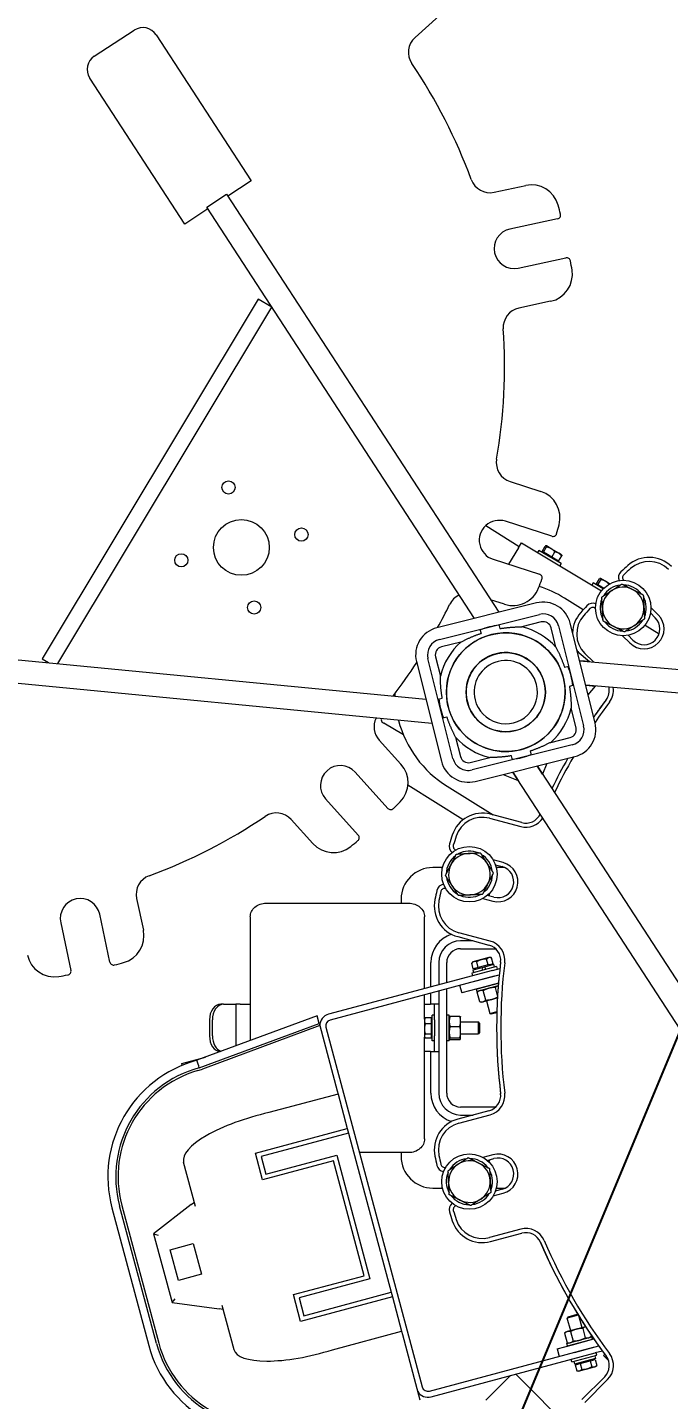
# Model space of a CAD drawing. Header units: inches. Extents: x 15 to 402, y 6 to 258.
# Drawn here: x 47.73 to 67.96, y 189.34 to 232.66 of the extents above; entities that cross this region are included whole.
import ezdxf

# ---------------------------------------------------------------- set-up
doc = ezdxf.new("R2010")
doc.units = ezdxf.units.IN
doc.header["$LTSCALE"] = 12
doc.header["$MEASUREMENT"] = 0
for name, color, linetype, lineweight in [('Dimension (ANSI)', 7, 'Continuous', 25), ('Symbol (ANSI)', 7, 'Continuous', 25), ('Visible', 7, 'Continuous', 18)]:
    doc.layers.add(name, color=color, linetype=linetype, lineweight=lineweight)
doc.styles.add('MEMCOR Medium', font='arial.ttf')
doc.dimstyles.new('Default (ANSI)', dxfattribs={"dimscale": 12, "dimtxt": 0.15, "dimasz": 0.098425, "dimexe": 0.125, "dimexo": 0.0625, "dimgap": 0.031496, "dimtad": 0, "dimtih": 1, "dimtoh": 1, "dimdec": 4, "dimrnd": 1e-08, "dimzin": 3, "dimdsep": 46, "dimlunit": 5, "dimtxsty": 'MEMCOR Medium', "dimcen": 0.09, "dimdle": 0.393701, "dimclrd": 256, "dimclre": 256, "dimclrt": 256, "dimadec": 0, "dimazin": 1, "dimtfac": 0.8, "dimtofl": 0, "dimtmove": 0, "dimatfit": 3, "dimfxl": 1, "dimfrac": 1, "dimtolj": 1, "dimtzin": 4, "dimlwd": -1, "dimlwe": -1, "dimarcsym": 0})
doc.dimstyles.new('Default (ANSI)$7', dxfattribs={"dimscale": 12, "dimtxt": 0.15, "dimasz": 0.098425, "dimexe": 0.125, "dimexo": 0.0625, "dimgap": 0.031496, "dimtad": 0, "dimtih": 1, "dimtoh": 1, "dimdec": 4, "dimrnd": 1e-08, "dimzin": 3, "dimdsep": 46, "dimlunit": 5, "dimtxsty": 'MEMCOR Medium', "dimcen": 0.09, "dimdle": 0.393701, "dimclrd": 256, "dimclre": 256, "dimclrt": 256, "dimadec": 0, "dimazin": 1, "dimtfac": 0.8, "dimtofl": 0, "dimtmove": 0, "dimatfit": 3, "dimfxl": 1, "dimfrac": 1, "dimtolj": 1, "dimtzin": 4, "dimlwd": -1, "dimlwe": -1, "dimarcsym": 0})

# ---------------------------------------------------------------- blocks, each defined once
blk = doc.blocks.new('*D25')
at = {"layer": 'Defpoints', "color": 0, "transparency": 16777216}
for p in [(86.89, 243.622), (62.827, 211.67)]:
    blk.add_point(p, dxfattribs=at)
at = {"layer": 'Dimension (ANSI)', "transparency": 16777216}
for p, q in [((91.461, 249.692), (87.601, 244.566)), ((93.048, 249.692), (91.461, 249.692))]:
    blk.add_line(p, q, dxfattribs=at)
blk.add_solid([(87.443, 244.684), (87.758, 244.447), (86.89, 243.622)], dxfattribs=at)
at = {"layer": 'Dimension (ANSI)', "transparency": 16777216, "char_height": 1.8, "attachment_point": 4, "style": 'MEMCOR Medium'}
for s, insert in [('\\A1; \\fArial|b0|i0;R40 in', (108.926, 250.989)), ('\\A1;[R1016.0 mm]{\\P\\fArial|b0|i0;RADIAL CLEARANCE REQUIRED}', (93.426, 246.824))]:
    blk.add_mtext(s, dxfattribs=dict(at, insert=insert))

msp = doc.modelspace()

# ---------------------------------------------------------------- linework, layer by layer
at = {"layer": 'Visible'}
for p, q in [((60.72007, 233.01889), (59.96304, 232.33519)), ((49.84261, 231.75031), (51.10004, 232.56815)), ((49.84261, 231.75031), (51.10004, 232.56815)), ((51.7918, 232.42162), (54.79055, 227.81103)), ((51.7918, 232.42162), (54.79055, 227.81103)), ((52.69483, 226.44796), (49.69608, 231.05855)), ((52.69483, 226.44796), (49.69608, 231.05855)), ((54.79055, 227.81103), (54.05704, 227.33396)), ((54.79055, 227.81103), (54.05704, 227.33396)), ((62.46002, 227.45273), (63.45748, 227.66631)), ((53.39016, 226.98372), (54.01888, 227.39264)), ((54.01888, 227.39264), (62.60524, 214.19106)), ((53.42833, 226.92504), (52.69483, 226.44796)), ((53.42833, 226.92504), (52.69483, 226.44796)), ((61.83572, 213.99863), (53.39016, 226.98372)), ((64.46256, 226.61341), (62.95623, 226.29087)), ((63.22005, 225.0588), (64.72638, 225.38134)), ((55.01705, 224.08055), (48.20076, 212.7183)), ((55.44561, 223.82345), (55.01705, 224.08055)), ((64.24056, 224.00921), (63.24311, 223.79563)), ((48.69641, 212.57259), (55.44575, 223.82324)), ((62.96433, 218.31879), (63.93494, 218.00503)), ((64.27892, 216.59066), (62.81313, 217.06449)), ((62.19428, 216.93003), (63.25353, 216.26814)), ((63.22641, 216.22293), (62.91677, 215.70679)), ((63.22641, 216.22293), (63.32289, 216.38375)), ((63.32289, 216.38375), (65.8452, 214.87059)), ((63.97499, 216.115), (64.07423, 216.28042)), ((64.01764, 216.08941), (64.11687, 216.25483)), ((64.10561, 216.29085), (64.10173, 216.29092)), ((64.10846, 216.28915), (64.10561, 216.29085)), ((64.25951, 216.19853), (64.10846, 216.28915)), ((64.49762, 216.05569), (64.25951, 216.19853)), ((62.42556, 215.86558), (63.89136, 215.39175)), ((63.87341, 216.14678), (63.83226, 216.07817)), ((64.56973, 215.72905), (63.87341, 216.14678)), ((63.99631, 216.10221), (63.97499, 216.115)), ((63.99347, 216.10391), (63.9806, 216.08247)), ((64.01764, 216.08941), (63.99631, 216.10221)), ((64.14736, 216.01159), (64.01764, 216.08941)), ((64.27708, 215.93377), (64.14736, 216.01159)), ((64.27708, 215.93377), (64.37632, 216.09919)), ((64.38548, 215.86874), (64.27708, 215.93377)), ((64.49387, 215.80372), (64.38548, 215.86874)), ((64.4754, 215.8148), (64.46253, 215.79336)), ((64.49387, 215.80372), (64.59311, 215.96913)), ((64.58754, 216.00174), (64.49762, 216.05569)), ((64.56973, 215.72905), (64.52857, 215.66045)), ((64.58754, 216.00174), (64.58943, 215.99835)), ((65.58847, 215.1179), (65.54731, 215.0493)), ((65.8985, 214.93191), (65.58847, 215.1179)), ((65.69005, 215.08612), (65.78928, 215.25154)), ((65.71137, 215.07333), (65.69005, 215.08612)), ((65.70852, 215.07504), (65.69566, 215.0536)), ((65.73269, 215.06054), (65.71137, 215.07333)), ((65.73269, 215.06054), (65.83193, 215.22596)), ((65.86241, 214.98272), (65.73269, 215.06054)), ((65.82067, 215.26198), (65.81679, 215.26205)), ((65.82352, 215.26027), (65.82067, 215.26198)), ((65.97456, 215.16966), (65.82352, 215.26027)), ((65.91653, 214.95025), (65.86241, 214.98272)), ((66.10464, 215.09163), (65.97456, 215.16966)), ((66.54761, 215.20267), (66.54741, 215.20287)), ((63.79219, 214.48788), (60.64898, 213.70185)), ((62.78456, 214.44635), (62.34726, 214.58771)), ((65.27122, 214.26942), (64.68181, 214.63772)), ((60.73511, 213.33684), (63.88802, 214.1253)), ((65.65646, 214.31191), (65.65666, 214.31171)), ((67.39281, 214.17362), (67.54477, 214.02166)), ((67.63669, 214.11359), (67.40636, 214.34392)), ((62.01314, 213.65645), (62.04573, 213.52614)), ((62.60999, 213.8057), (62.64257, 213.6754)), ((63.94746, 213.88762), (63.33198, 213.73371)), ((64.41062, 213.08662), (64.2567, 213.7021)), ((64.49438, 213.76154), (65.28284, 210.60863)), ((65.64542, 210.70446), (64.85939, 213.84766)), ((67.14915, 213.93962), (67.1428, 213.94285)), ((67.22095, 213.78902), (67.66589, 213.51099)), ((61.41002, 213.25308), (60.79455, 213.09916)), ((66.51541, 213.45296), (66.74574, 213.22263)), ((66.83766, 213.31456), (66.68571, 213.46651)), ((44.30158, 212.9984), (60.30556, 211.44781)), ((48.20076, 212.7183), (48.39496, 212.6018)), ((61.1598, 209.57757), (60.37135, 212.73048)), ((60.60903, 212.78992), (60.76294, 212.17444)), ((65.0804, 212.96388), (65.46755, 212.6337)), ((65.59183, 212.62291), (65.31871, 212.89604)), ((60.00876, 212.63465), (60.79479, 209.49145)), ((64.81398, 212.48351), (64.68368, 212.45092)), ((65.15622, 212.66071), (80.84549, 211.29916)), ((65.46755, 212.6337), (65.15622, 212.66071)), ((60.498, 210.67829), (44.23026, 212.2518)), ((64.96324, 211.88666), (64.83294, 211.85408)), ((80.78065, 210.55197), (65.34865, 211.8912)), ((65.34865, 211.8912), (65.65998, 211.86418)), ((65.42446, 211.58803), (65.65998, 211.86418)), ((59.32549, 211.54277), (59.32917, 211.54891)), ((60.69095, 211.45245), (60.82125, 211.48503)), ((65.04516, 210.54919), (64.89124, 211.16467)), ((58.94379, 210.71211), (58.9742, 210.69387)), ((59.59785, 210.31973), (58.9742, 210.69387)), ((60.8402, 210.8556), (60.9705, 210.88819)), ((58.8341, 210.15642), (59.51779, 209.39939)), ((61.24357, 210.25249), (61.39748, 209.63701)), ((64.24416, 210.08603), (64.85964, 210.23995)), ((64.91908, 210.00227), (61.76617, 209.21381)), ((63.0442, 209.53341), (63.01161, 209.66371)), ((63.64104, 209.68266), (63.60846, 209.81297)), ((61.70673, 209.45149), (62.32221, 209.6054)), ((61.86199, 208.85123), (65.0052, 209.63726)), ((63.81836, 209.34046), (72.26392, 196.35537)), ((63.98874, 209.07849), (63.81836, 209.34046)), ((64.12152, 209.41627), (63.98874, 209.07849)), ((59.1085, 208.00252), (58.076, 209.14577)), ((62.74567, 209.07221), (63.21922, 208.88606)), ((71.6352, 195.94645), (63.04884, 209.14802)), ((63.04884, 209.14802), (63.21922, 208.88606)), ((61.48202, 207.645), (59.73829, 208.7346)), ((60.97237, 208.70139), (62.424, 207.79431)), ((57.14091, 208.30126), (58.17341, 207.15801)), ((56.74219, 206.89267), (56.0585, 207.6497)), ((62.31273, 207.68954), (63.29804, 207.42553)), ((63.33169, 207.5511), (62.34638, 207.81511)), ((61.2557, 206.68903), (61.25542, 206.6891)), ((62.74341, 206.2904), (62.42877, 206.3747)), ((62.50219, 206.22045), (62.70976, 206.16483)), ((60.82979, 206.1335), (60.52493, 206.1335)), ((62.40817, 205.89597), (62.40105, 205.89559)), ((62.79488, 206.1335), (62.52856, 206.1335)), ((60.92931, 205.47203), (60.92959, 205.47196)), ((51.17603, 205.15272), (51.38961, 204.15526)), ((55.26443, 205.0079), (59.76443, 205.0079)), ((59.52493, 205.1335), (59.52493, 205.0079)), ((62.10266, 205.15764), (62.4173, 205.07333)), ((62.45094, 205.1989), (62.24337, 205.25452)), ((50.33672, 203.15018), (50.01417, 204.65651)), ((54.76443, 204.57614), (54.76443, 200.67294)), ((60.26443, 202.31266), (60.26443, 204.57614)), ((48.7821, 204.39269), (49.10465, 202.88636)), ((62.33006, 203.81296), (61.34475, 204.07698)), ((61.3111, 203.95141), (62.29641, 203.68739)), ((61.79778, 203.821), (61.40243, 203.821)), ((61.40243, 203.571), (62.50704, 203.571)), ((61.82486, 203.16249), (61.7885, 203.15274)), ((62.05992, 203.22547), (61.82486, 203.16249)), ((62.29498, 203.28845), (62.05992, 203.22547)), ((62.27305, 203.05689), (62.22312, 203.24322)), ((62.33135, 203.2982), (62.29498, 203.28845)), ((62.33135, 203.2982), (62.37983, 203.28521)), ((62.42976, 203.09888), (62.37983, 203.28521)), ((62.40933, 202.88738), (57.23347, 201.50051)), ((60.46243, 202.36571), (60.46243, 203.131)), ((60.71243, 203.131), (60.71243, 202.4327)), ((60.96243, 202.49969), (60.96243, 203.131)), ((61.7885, 203.15274), (61.753, 203.11725)), ((61.80293, 202.93092), (61.753, 203.11725)), ((62.53931, 203.00503), (61.75498, 202.79487)), ((61.75498, 202.79487), (61.77568, 202.7176)), ((61.7944, 202.90275), (62.07742, 202.97858)), ((61.81873, 202.81195), (61.7944, 202.90275)), ((61.88128, 202.95191), (61.80293, 202.93092)), ((61.84492, 202.94217), (61.85139, 202.91802)), ((61.85416, 202.54451), (62.61999, 202.74971)), ((61.95964, 202.97291), (61.88128, 202.95191)), ((61.95964, 202.97291), (61.90971, 203.15924)), ((62.11634, 203.0149), (61.95964, 202.97291)), ((62.07742, 202.97858), (62.16821, 203.00291)), ((62.10175, 202.88779), (62.07742, 202.97858)), ((62.27305, 203.05689), (62.11634, 203.0149)), ((62.16821, 203.00291), (62.45123, 203.07875)), ((62.19254, 202.91211), (62.16821, 203.00291)), ((62.3514, 203.07788), (62.27305, 203.05689)), ((62.42976, 203.09888), (62.3514, 203.07788)), ((62.38777, 203.08763), (62.39424, 203.06347)), ((62.40933, 202.88738), (62.64068, 202.94937)), ((62.47556, 202.98795), (62.45123, 203.07875)), ((62.53931, 203.00503), (62.56002, 202.92776)), ((62.45786, 202.70627), (57.282, 201.3194)), ((60.96243, 199.011), (60.96243, 202.30557)), ((61.37119, 202.4151), (61.4359, 202.17362)), ((61.91886, 202.30303), (61.4359, 202.17362)), ((62.59607, 202.48397), (61.88905, 202.29452)), ((61.88905, 202.29452), (61.90975, 202.21725)), ((62.58933, 202.39934), (61.90975, 202.21725)), ((61.91886, 202.30303), (62.59612, 202.4845)), ((62.09997, 202.35155), (62.1001, 202.35107)), ((62.46219, 202.44861), (62.46232, 202.44813)), ((62.56851, 202.09474), (62.50018, 202.34976)), ((60.26443, 201.36067), (60.26443, 202.11854)), ((60.46243, 201.821), (60.46243, 202.1716)), ((60.71243, 202.23858), (60.71243, 199.011)), ((61.96964, 202.23329), (61.92466, 202.19555)), ((62.00473, 201.89672), (61.92466, 202.19555)), ((62.06256, 201.88652), (62.00473, 201.89672)), ((62.06256, 201.88652), (62.10707, 201.89845)), ((62.10707, 201.89845), (62.39483, 201.97556)), ((62.19657, 201.94813), (62.1165, 202.24695)), ((62.21372, 201.92703), (62.32001, 201.53037)), ((62.39483, 201.97556), (62.56429, 202.02096)), ((56.87162, 201.45474), (53.07824, 200.04733)), ((53.92165, 201.821), (53.82972, 201.821)), ((53.92165, 201.821), (54.23736, 201.821)), ((54.23736, 201.821), (54.31351, 201.821)), ((54.31351, 201.821), (54.31351, 200.50564)), ((54.44351, 201.821), (54.31351, 201.821)), ((54.44351, 201.821), (54.76443, 201.821)), ((56.93661, 201.2122), (56.87162, 201.45474)), ((60.26443, 201.821), (60.45243, 201.821)), ((60.58243, 201.821), (60.45243, 201.821)), ((60.50243, 200.665), (60.50243, 201.477)), ((60.58243, 201.477), (60.50243, 201.477)), ((60.71243, 201.821), (60.58243, 201.821)), ((60.58243, 201.321), (60.58243, 201.821)), ((61.04243, 201.477), (60.96243, 201.477)), ((61.04243, 200.665), (61.04243, 201.477)), ((61.06725, 201.43643), (61.37662, 201.43643)), ((62.32001, 201.53037), (62.54595, 201.59091)), ((62.36697, 201.50325), (62.32001, 201.53037)), ((62.54479, 201.5509), (62.36697, 201.50325)), ((53.15452, 199.80897), (56.93661, 201.2122)), ((56.95517, 201.14293), (53.25851, 199.7714)), ((53.47617, 201.321), (53.47617, 200.821)), ((53.56809, 200.821), (53.56809, 201.321)), ((56.93661, 201.2122), (56.95517, 201.14293)), ((56.95517, 201.14293), (57.50758, 199.08134)), ((57.14942, 201.08976), (60.19181, 189.73542)), ((60.25943, 201.352), (60.27353, 201.37643)), ((60.25943, 201.352), (60.25943, 201.29562)), ((60.25943, 201.29562), (60.25943, 201.0371)), ((60.25943, 201.0371), (60.25943, 200.81247)), ((60.47743, 201.3931), (60.28453, 201.3931)), ((60.47743, 201.19815), (60.28453, 201.19815)), ((60.47743, 201.3931), (60.47743, 201.29562)), ((60.47743, 201.352), (60.50243, 201.352)), ((60.47743, 201.29562), (60.47743, 201.19815)), ((60.47743, 201.19815), (60.47743, 201.0371)), ((60.47743, 201.0371), (60.47743, 200.87605)), ((60.58243, 201.321), (60.58243, 200.821)), ((61.04243, 201.415), (61.04361, 201.41753)), ((61.06725, 201.11888), (61.37662, 201.11888)), ((61.40143, 201.415), (61.40026, 201.41753)), ((61.40143, 201.27766), (61.40143, 201.415)), ((61.40143, 200.93616), (61.40143, 201.27766)), ((61.40143, 201.2585), (61.96409, 201.2585)), ((61.96409, 200.8835), (61.96409, 201.2585)), ((62.00243, 201.22016), (61.96409, 201.2585)), ((62.00243, 201.22016), (62.00243, 200.92184)), ((60.25943, 200.81247), (60.25943, 200.79)), ((60.25943, 200.79), (60.27353, 200.76558)), ((60.26443, 197.56586), (60.26443, 200.78134)), ((60.47743, 200.87605), (60.28453, 200.87605)), ((60.47743, 200.7489), (60.28453, 200.7489)), ((60.47743, 200.87605), (60.47743, 200.81247)), ((60.47743, 200.81247), (60.47743, 200.7489)), ((60.47743, 200.79), (60.50243, 200.79)), ((60.58243, 200.665), (60.50243, 200.665)), ((60.58243, 200.321), (60.58243, 200.821)), ((61.04243, 200.665), (60.96243, 200.665)), ((61.04243, 200.727), (61.04361, 200.72448)), ((61.06725, 200.75345), (61.37662, 200.75345)), ((61.06725, 200.70557), (61.37662, 200.70557)), ((61.40143, 200.727), (61.40026, 200.72448)), ((61.40143, 200.72951), (61.40143, 200.93616)), ((61.40143, 200.8835), (61.96409, 200.8835)), ((61.40143, 200.727), (61.40143, 200.72951)), ((62.00243, 200.92184), (61.96409, 200.8835)), ((52.60243, 199.94825), (53.35398, 200.14963)), ((60.45243, 200.321), (60.26443, 200.321)), ((60.45243, 200.321), (60.58243, 200.321)), ((60.46243, 199.011), (60.46243, 200.321)), ((60.58243, 200.321), (60.71243, 200.321)), ((52.61806, 199.88993), (52.60243, 199.94825)), ((57.53463, 198.98039), (55.35314, 198.39586)), ((57.50758, 199.08134), (57.53463, 198.98039)), ((57.53463, 198.98039), (57.82579, 197.89373)), ((62.29641, 198.45461), (61.3111, 198.1906)), ((62.50704, 198.571), (61.40243, 198.571)), ((61.34475, 198.06503), (62.33006, 198.32904)), ((61.40243, 198.321), (61.79778, 198.321)), ((54.92802, 197.11728), (57.82579, 197.89373)), ((57.86386, 197.75166), (55.10815, 197.01327)), ((57.82579, 197.89373), (57.86386, 197.75166)), ((57.86386, 197.75166), (59.21125, 192.72314)), ((55.15448, 196.27209), (54.92802, 197.11728)), ((59.76443, 197.13411), (58.20933, 197.13411)), ((59.52493, 197.13411), (59.52493, 197.0135)), ((53.03538, 195.43467), (52.66063, 196.83327)), ((55.10815, 197.01327), (55.25848, 196.45222)), ((57.38819, 196.87061), (55.15448, 196.27209)), ((55.25848, 196.45222), (57.49219, 197.05074)), ((58.35878, 193.24832), (57.38819, 196.87061)), ((57.49219, 197.05074), (58.53891, 193.14432)), ((60.92959, 196.67004), (60.92931, 196.66997)), ((62.4173, 197.06867), (62.10266, 196.98437)), ((62.24337, 196.88749), (62.45094, 196.9431)), ((62.32418, 196.55947), (62.31821, 196.55558)), ((60.52493, 196.0135), (60.82857, 196.0135)), ((62.42877, 195.7673), (62.74341, 195.85161)), ((62.70976, 195.97718), (62.50219, 195.92156)), ((62.52978, 196.0135), (62.80511, 196.0135)), ((50.3991, 195.38608), (51.56378, 191.03942)), ((51.80527, 191.10412), (50.64058, 195.45079)), ((50.70955, 195.46927), (51.87423, 191.1226)), ((52.90369, 195.49099), (51.71321, 194.57354)), ((52.90369, 195.49099), (53.00034, 195.56547)), ((61.25542, 195.4529), (61.2557, 195.45298)), ((51.71321, 194.57354), (52.29555, 192.4002)), ((51.71321, 194.57354), (51.85552, 194.52539)), ((63.29804, 194.71648), (62.31273, 194.45247)), ((62.34638, 194.3269), (63.33169, 194.59091)), ((52.23719, 194.06689), (52.96164, 194.261)), ((52.49601, 193.10096), (52.23719, 194.06689)), ((52.96164, 194.261), (53.22046, 193.29508)), ((53.22046, 193.29508), (52.49601, 193.10096)), ((56.12507, 192.6498), (58.35878, 193.24832)), ((58.53891, 193.14432), (56.30521, 192.5458)), ((52.29555, 192.4002), (52.39472, 192.51305)), ((52.29555, 192.4002), (53.78526, 192.20091)), ((56.35154, 191.80462), (56.12507, 192.6498)), ((56.30521, 192.5458), (56.45554, 191.98475)), ((59.24932, 192.58107), (56.35154, 191.80462)), ((56.45554, 191.98475), (59.21125, 192.72314)), ((59.21125, 192.72314), (59.24932, 192.58107)), ((59.24932, 192.58107), (59.54047, 191.49446)), ((53.9062, 192.18473), (53.78526, 192.20091)), ((53.87115, 192.31553), (54.24591, 190.91693)), ((65.11588, 191.99967), (64.76923, 191.90678)), ((64.79634, 191.95374), (64.76923, 191.90678)), ((64.87552, 191.51012), (64.76923, 191.90678)), ((64.79634, 191.95374), (65.08449, 192.03096)), ((65.08449, 192.03096), (65.10324, 192.02013)), ((65.23774, 191.60718), (65.14526, 191.95231)), ((57.35899, 190.90994), (59.54047, 191.49446)), ((59.54047, 191.49446), (59.56753, 191.39347)), ((64.72435, 191.46962), (64.67937, 191.43187)), ((64.76887, 191.48154), (64.72435, 191.46962)), ((65.05663, 191.55865), (64.76887, 191.48154)), ((64.87121, 191.48328), (64.95128, 191.18445)), ((65.34439, 191.63575), (65.05663, 191.55865)), ((65.25489, 191.58608), (65.33496, 191.28726)), ((65.34678, 191.6364), (65.34439, 191.63575)), ((59.56753, 191.39347), (60.11994, 189.33187)), ((64.44596, 190.9399), (64.92893, 191.06931)), ((64.67937, 191.43187), (64.75944, 191.13304)), ((64.75738, 191.1068), (65.54171, 191.31696)), ((64.77808, 191.02953), (64.75738, 191.1068)), ((64.81726, 191.12285), (64.75944, 191.13304)), ((64.77808, 191.02953), (65.56241, 191.23969)), ((64.92893, 191.06931), (65.60618, 191.25078)), ((64.9893, 191.08548), (64.98914, 191.08608)), ((64.99363, 190.82783), (65.75946, 191.03303)), ((65.35152, 191.18254), (65.35136, 191.18314)), ((65.48182, 191.30092), (65.5268, 191.33866)), ((65.51452, 191.3845), (65.5268, 191.33866)), ((65.56241, 191.23969), (65.54171, 191.31696)), ((60.42145, 189.60283), (65.5973, 190.9897)), ((60.46998, 189.42172), (65.64583, 190.80859)), ((64.44596, 190.9399), (64.51064, 190.69853)), ((64.91215, 190.52918), (64.89145, 190.60645)), ((64.91215, 190.52918), (65.69648, 190.73934)), ((65.65706, 190.63146), (65.00023, 190.45546)), ((65.57018, 190.58229), (65.64853, 190.60329)), ((65.60654, 190.59204), (65.60007, 190.61619)), ((65.63273, 190.72226), (65.65706, 190.63146)), ((65.87714, 190.87057), (65.64583, 190.80859)), ((65.64853, 190.60329), (65.69846, 190.41696)), ((65.69648, 190.73934), (65.67578, 190.81661)), ((65.91113, 190.72934), (65.95159, 190.7698)), ((66.06849, 190.57198), (65.91113, 190.72934)), ((64.9759, 190.54626), (65.00023, 190.45546)), ((65.0217, 190.43533), (65.10006, 190.45632)), ((65.0217, 190.43533), (65.07163, 190.249)), ((65.06369, 190.44658), (65.05722, 190.47073)), ((65.12011, 190.23601), (65.07163, 190.249)), ((65.10006, 190.45632), (65.17841, 190.47732)), ((65.12011, 190.23601), (65.15648, 190.24575)), ((65.15648, 190.24575), (65.39154, 190.30874)), ((65.17841, 190.47732), (65.33512, 190.51931)), ((65.17841, 190.47732), (65.22834, 190.29099)), ((65.33512, 190.51931), (65.49182, 190.5613)), ((65.39154, 190.30874), (65.6266, 190.37172)), ((65.49182, 190.5613), (65.57018, 190.58229)), ((65.49182, 190.5613), (65.54175, 190.37497)), ((65.6266, 190.37172), (65.66296, 190.38147)), ((65.66296, 190.38147), (65.69846, 190.41696)), ((62.19904, 189.31535), (62.97723, 190.09354)), ((64.99465, 188.28751), (63.14395, 190.13821)), ((65.94808, 190.05919), (65.22678, 189.33789)), ((65.31871, 189.24597), (66.04, 189.96726))]:
    msp.add_line(p, q, dxfattribs=at)
for centre, radius in [((62.82709, 211.66956), 40), ((54.07701, 218.1338), 0.2085), ((54.48266, 216.23921), 0.88), ((56.3772, 216.64495), 0.2085), ((52.58807, 215.83356), 0.2085), ((66.53151, 214.32782), 0.875), ((54.88826, 214.34471), 0.2085), ((62.82709, 211.66956), 1.875), ((62.82709, 211.66956), 1.25), ((61.67918, 205.92333), 0.875), ((61.67918, 196.21867), 0.875)]:
    msp.add_circle(centre, radius, dxfattribs=at)
for centre, radius, start, end in [((51.37266, 232.149), 0.5, 33.040155, 123.040155), ((51.37266, 232.149), 0.5, 33.040155, 123.040155), ((60.38529, 231.86765), 0.63, 132.086051, 213.989301), ((50.11522, 231.33116), 0.5, 123.040155, 213.040155), ((50.11522, 231.33116), 0.5, 123.040155, 213.040155), ((45.66802, 221.94472), 17.12, 20.182801, 33.989301), ((62.32811, 228.06876), 0.63, 200.182801, 282.086051), ((63.63964, 226.81559), 0.87, 15.164642, 102.086051), ((45.66802, 221.94472), 19.49, 14.305079, 15.164642), ((64.43743, 226.73075), 0.12, 282.086051, 14.305079), ((63.08814, 225.67483), 0.63, 102.086051, 282.086051), ((64.75151, 225.264), 0.12, 9.867023, 102.086051), ((45.66802, 221.94472), 19.49, 9.00746, 9.867023), ((64.0584, 224.85992), 0.87, 282.086051, 9.00746), ((63.37502, 223.17959), 0.63, 102.086051, 183.989301), ((45.66802, 221.94472), 17.12, 350.182801, 3.989301), ((63.15811, 218.91825), 0.63, 170.182801, 252.086051), ((63.66734, 217.17721), 0.87, 345.164642, 72.086051), ((62.61935, 216.46503), 0.63, 72.086051, 252.086051), ((64.31583, 216.70484), 0.12, 252.086051, 344.305079), ((45.66802, 221.94472), 19.49, 344.305079, 345.164642), ((67.3481, 214.92544), 1, 45, 131.921409), ((67.3481, 214.92544), 0.87, 45, 131.921409), ((63.85445, 215.27756), 0.12, 339.867023, 72.086051), ((66.63226, 215.28772), 0.25, 132.780972, 202.261312), ((79.78832, 201.071), 19.62, 131.921409, 132.780972), ((66.63226, 215.28772), 0.12, 132.780972, 225), ((79.78832, 201.071), 19.49, 131.921409, 132.780972), ((63.05216, 215.27417), 0.87, 252.086051, 339.00746), ((45.66802, 221.94472), 19.49, 339.00746, 339.867023), ((62.82709, 211.66956), 3.5, 58, 72.468087), ((66.53151, 214.32782), 0.656, 123.040155, 183.040155), ((66.53151, 214.32782), 0.7295, 97.099296, 148.981014), ((66.53151, 214.32782), 0.656, 63.040155, 123.040155), ((66.53151, 214.32782), 0.7295, 37.099296, 88.981014), ((66.53151, 214.32782), 0.656, 3.040155, 63.040155), ((45.66802, 221.94472), 17.12, 331.24476, 333.989301), ((61.62017, 214.16065), 0.63, 114.610187, 153.989301), ((64.00568, 213.63417), 0.88, 14.040155, 104.040155), ((65.5716, 214.22706), 0.25, 67.738688, 137.219028), ((66.53151, 214.32782), 0.7295, 157.099296, 208.981014), ((66.53151, 214.32782), 0.7295, 337.099296, 28.981014), ((64.00932, 213.64024), 0.5, 14.040155, 104.040155), ((65.93389, 213.51122), 1, 138.078591, 177.939345), ((65.93389, 213.51122), 0.87, 138.078591, 225), ((79.78832, 201.071), 19.62, 137.219028, 138.078591), ((79.78832, 201.071), 19.49, 137.219028, 138.078591), ((65.5716, 214.22706), 0.12, 45, 137.219028), ((66.53151, 214.32782), 0.656, 183.040155, 243.040155), ((67.19121, 213.66811), 0.63, 225, 45), ((67.19121, 213.66811), 0.5, 225, 45), ((66.53151, 214.32782), 0.656, 303.040155, 3.040155), ((60.86247, 212.84814), 0.88, 104.040155, 194.040155), ((62.82709, 211.66956), 2.125, 95.716861, 112.363448), ((62.82709, 211.66956), 2.125, 41.824806, 76.255504), ((64.00932, 213.64024), 0.255, 14.040155, 104.040155), ((66.53151, 214.32782), 0.7295, 217.099296, 268.981014), ((66.53151, 214.32782), 0.656, 243.040155, 303.040155), ((66.53151, 214.32782), 0.7295, 277.099296, 327.850081), ((66.53151, 214.32782), 0.7295, 327.850081, 328.981014), ((60.85641, 212.85178), 0.5, 104.040155, 194.040155), ((62.82709, 211.66956), 2.125, 131.824806, 166.255504), ((62.82709, 211.66956), 1.875, 14.040155, 194.040155), ((60.85641, 212.85178), 0.255, 104.040155, 194.040155), ((62.82709, 211.66956), 1.25, 14.040155, 194.040155), ((65.93389, 213.51122), 1, 210.140965, 215.539282), ((45.66802, 221.94472), 17.12, 322.607265, 326.938973), ((62.82709, 211.66956), 1, 14.040155, 194.040155), ((62.82709, 211.66956), 2.125, 5.716861, 22.363448), ((62.82709, 211.66956), 1.875, 194.040155, 14.040155), ((62.82709, 211.66956), 1.25, 194.040155, 14.040155), ((62.82709, 211.66956), 1, 194.040155, 14.040155), ((65.59452, 211.72927), 0.5, 323.09675, 11.308116), ((62.82709, 211.66956), 3.5, 180.744919, 182.082218), ((62.82709, 211.66956), 2.125, 185.716861, 202.363448), ((79.78832, 201.071), 17.25021, 143.049065, 145.331894), ((79.78832, 201.071), 17.25, 143.09675, 145.332513), ((65.59452, 211.72927), 0.63, 323.09675, 7.885804), ((62.82709, 211.66956), 2.125, 311.824806, 346.255504), ((79.78832, 201.071), 17.12, 143.09675, 145.71576), ((59.30165, 210.57868), 0.63, 154.585874, 222.086051), ((58.99523, 210.79787), 0.1, 159.606231, 239.040155), ((62.82709, 211.66956), 3.5, 194.716255, 238), ((64.79777, 210.48733), 0.255, 284.040155, 14.040155), ((64.79777, 210.48733), 0.5, 284.040155, 14.040155), ((64.79171, 210.49097), 0.88, 284.040155, 14.040155), ((62.82709, 211.66956), 2.125, 221.824806, 256.255504), ((62.82709, 211.66956), 2.125, 275.716861, 292.363448), ((57.60846, 208.72351), 0.63, 42.086051, 222.086051), ((58.87213, 208.81628), 0.87, 315.164642, 42.086051), ((61.6485, 209.70494), 0.88, 194.040155, 284.040155), ((61.64487, 209.69887), 0.5, 194.040155, 284.040155), ((61.64487, 209.69887), 0.255, 194.040155, 284.040155), ((79.78832, 201.071), 17.25021, 150.437069, 154.017672), ((79.78832, 201.071), 17.25, 150.436397, 154.018095), ((79.78832, 201.071), 17.12, 150.020588, 154.279645), ((59.19756, 208.08295), 0.12, 222.086051, 314.305079), ((45.66802, 221.94472), 19.49, 314.305079, 315.164642), ((45.66802, 221.94472), 17.12, 290.182801, 303.989301), ((55.59095, 207.22745), 0.63, 42.086051, 123.989301), ((62.08756, 206.84918), 1, 75, 161.921409), ((62.08756, 206.84918), 0.87, 75, 161.921409), ((63.46109, 208.03406), 0.63, 255, 327.591561), ((63.46109, 208.03406), 0.5, 255, 334.610296), ((58.08435, 207.07758), 0.12, 309.867023, 42.086051), ((79.78832, 201.071), 19.62, 161.921409, 162.780972), ((79.78832, 201.071), 19.49, 161.921409, 162.780972), ((57.38785, 207.47579), 0.87, 222.086051, 309.00746), ((45.66802, 221.94472), 19.49, 309.00746, 309.867023), ((61.28648, 206.80501), 0.25, 162.780972, 232.261312), ((61.28648, 206.80501), 0.12, 162.780972, 255), ((61.67918, 205.92333), 0.7295, 67.099296, 118.981014), ((61.67918, 205.92333), 0.7295, 127.099296, 178.981014), ((61.67918, 205.92333), 0.656, 153.040155, 213.040155), ((61.67918, 205.92333), 0.656, 93.040155, 153.040155), ((61.67918, 205.92333), 0.656, 33.040155, 93.040155), ((61.67918, 205.92333), 0.7295, 7.099296, 58.981014), ((61.67918, 205.92333), 0.656, 333.040155, 33.040155), ((62.58035, 205.68186), 0.63, 255, 75), ((51.79207, 205.28463), 0.63, 110.182801, 192.086051), ((60.52493, 205.1335), 1, 90, 180), ((61.67918, 205.92333), 0.7295, 187.099296, 238.981014), ((61.67918, 205.92333), 0.7295, 307.099296, 357.850081), ((61.67918, 205.92333), 0.7295, 357.850081, 358.981014), ((62.58035, 205.68186), 0.5, 255, 75), ((79.78832, 201.071), 19.62, 167.219028, 168.078591), ((60.89825, 205.35612), 0.25, 97.738688, 167.219028), ((79.78832, 201.071), 19.49, 167.219028, 168.078591), ((60.89825, 205.35612), 0.12, 75, 167.219028), ((61.67918, 205.92333), 0.656, 213.040155, 273.040155), ((61.67918, 205.92333), 0.656, 273.040155, 333.040155), ((49.39814, 204.5246), 0.63, 12.086051, 192.086051), ((61.56992, 204.91733), 1, 168.078591, 255), ((61.56992, 204.91733), 0.87, 168.078591, 255), ((61.67918, 205.92333), 0.7295, 247.099296, 298.981014), ((62.02493, 205.1335), 0.315, 18.406078, 31.789097), ((50.5389, 203.9731), 0.87, 285.164642, 12.086051), ((61.40243, 203.131), 0.94, 107.741831, 180), ((61.40243, 203.131), 0.69, 90, 180), ((62.167, 203.20443), 0.5, 353.09675, 75), ((62.167, 203.20443), 0.63, 353.09675, 75), ((48.58323, 203.55434), 0.87, 192.086051, 279.00746), ((61.40243, 203.131), 0.44, 90, 180), ((45.66802, 221.94472), 19.49, 279.00746, 279.867023), ((48.98731, 202.86124), 0.12, 279.867023, 12.086051), ((50.45406, 203.17531), 0.12, 192.086051, 284.305079), ((45.66802, 221.94472), 19.49, 284.305079, 285.164642), ((79.78832, 201.071), 17.25021, 173.049065, 186.950935), ((79.78832, 201.071), 17.25, 173.09675, 186.90325), ((79.78832, 201.071), 17.12, 173.09675, 186.90325), ((57.33053, 201.13829), 0.375, 105, 179.502295), ((57.33053, 201.13829), 0.1875, 105, 195), ((54.07834, 196.37193), 3.80903, 105.222009, 195), ((54.07834, 196.37193), 3.55903, 105.044634, 195), ((54.07834, 196.37193), 3.48763, 106.12702, 195), ((52.51933, 201.7637), 2.125, 286.12702, 290.355825), ((61.40243, 199.011), 0.94, 180, 252.258169), ((61.40243, 199.011), 0.69, 180, 270), ((61.40243, 199.011), 0.44, 180, 270), ((62.167, 198.93757), 0.5, 285, 6.90325), ((62.167, 198.93757), 0.63, 285, 6.90325), ((61.56992, 197.22467), 1, 105, 191.921409), ((61.56992, 197.22467), 0.87, 105, 191.921409), ((60.52493, 197.0135), 1, 180, 270), ((79.78832, 201.071), 19.62, 191.921409, 192.780972), ((60.89825, 196.78588), 0.25, 192.780972, 262.261312), ((79.78832, 201.071), 19.49, 191.921409, 192.780972), ((60.89825, 196.78588), 0.12, 192.780972, 285), ((61.67918, 196.21867), 0.656, 123.040155, 183.040155), ((61.67918, 196.21867), 0.7295, 97.099296, 148.981014), ((61.67918, 196.21867), 0.656, 63.040155, 123.040155), ((61.67918, 196.21867), 0.7295, 37.099296, 88.981014), ((61.67918, 196.21867), 0.656, 3.040155, 63.040155), ((62.02493, 197.0135), 0.315, 327.54617, 340.535087), ((62.58035, 196.46014), 0.63, 285, 105), ((62.58035, 196.46014), 0.5, 285, 105), ((61.67918, 196.21867), 0.7295, 157.099296, 208.981014), ((61.67918, 196.21867), 0.656, 303.040155, 3.040155), ((61.67918, 196.21867), 0.7295, 27.850081, 28.981014), ((61.67918, 196.21867), 0.7295, 337.099296, 27.850081), ((61.67918, 196.21867), 0.656, 183.040155, 243.040155), ((61.67918, 196.21867), 0.7295, 277.099296, 328.981014), ((61.28648, 195.33699), 0.25, 127.738688, 197.219028), ((61.67918, 196.21867), 0.7295, 217.099296, 268.981014), ((61.28648, 195.33699), 0.12, 105, 197.219028), ((61.67918, 196.21867), 0.656, 243.040155, 303.040155), ((79.78832, 201.071), 19.62, 197.219028, 198.078591), ((62.08756, 195.29282), 1, 198.078591, 285), ((79.78832, 201.071), 19.49, 197.219028, 198.078591), ((62.08756, 195.29282), 0.87, 198.078591, 285), ((63.46109, 194.10795), 0.63, 23.09675, 105), ((63.46109, 194.10795), 0.5, 23.09675, 105), ((79.78832, 201.071), 17.25021, 203.049065, 216.950935), ((79.78832, 201.071), 17.25, 203.09675, 216.90325), ((79.78832, 201.071), 17.12, 203.09675, 216.90325), ((55.24302, 192.02527), 3.80903, 195, 284.777991), ((55.24302, 192.02527), 3.55903, 195, 284.955366), ((55.24302, 192.02527), 3.48763, 195, 283.87298), ((65.59452, 190.41274), 0.5, 315, 36.90325), ((65.59452, 190.41274), 0.63, 315, 36.90325), ((60.37292, 189.78394), 0.1875, 195, 285), ((60.37292, 189.78394), 0.375, 210.497705, 285)]:
    msp.add_arc(centre, radius, start, end, dxfattribs=at)
for centre, major_axis, ratio, start_param, end_param in [((53.82972, 201.321), (0, 0.5), 0.70710678, 0, 1.57079633), ((53.92165, 201.321), (0, 0.5), 0.70710678, 0, 1.57079633), ((53.82972, 200.821), (0, -0.5), 0.70710678, 4.71238898, 6.24656923), ((53.92165, 200.821), (0, -0.5), 0.70710678, 4.71238898, 6.06927217), ((55.20277, 197.51443), (2.54214, 0.68116), 0.31186736, 1.42844633, 3.14159265), ((56.78805, 191.59809), (2.54214, 0.68116), 0.31186736, 3.14159265, 4.85473898)]:
    msp.add_ellipse(centre, major_axis=major_axis, ratio=ratio, start_param=start_param, end_param=end_param, dxfattribs=at)
for points, weights in [([(64.10846, 216.28915), (64.09857, 216.29508), (64.07423, 216.28042)], [1, 1.0379548493, 1]), ([(64.11687, 216.25483), (64.11836, 216.28321), (64.10846, 216.28915)], [1, 1.0379548493, 1]), ([(64.25951, 216.19853), (64.1993, 216.23465), (64.11687, 216.25483)], [1, 1.0379548493, 1]), ([(64.37632, 216.09919), (64.31971, 216.16242), (64.25951, 216.19853)], [1, 1.0379548493, 1]), ([(64.49762, 216.05569), (64.44732, 216.08586), (64.37632, 216.09919)], [1, 1.0379548493, 1]), ([(64.59311, 215.96913), (64.54793, 216.02551), (64.49762, 216.05569)], [1, 1.0379548493, 1]), ([(64.58943, 215.99835), (64.59419, 215.98977), (64.59311, 215.96913)], [1.01530806729, 1.02732218065, 1]), ([(65.82352, 215.26027), (65.81362, 215.26621), (65.78928, 215.25154)], [1, 1.0379548493, 1]), ([(65.83193, 215.22596), (65.83341, 215.25434), (65.82352, 215.26027)], [1, 1.0379548493, 1]), ([(65.97456, 215.16966), (65.91436, 215.20578), (65.83193, 215.22596)], [1, 1.0379548493, 1]), ([(65.85635, 214.67123), (66.02649, 214.7819), (66.17384, 214.87773)], [1, 1.0379548493, 1]), ([(66.08323, 215.07926), (66.03072, 215.13597), (65.97456, 215.16966)], [1.00491960235, 1.03531086469, 1]), ([(66.17384, 214.87773), (66.32119, 214.97357), (66.49134, 215.08423)], [1, 1.0379548493, 1]), ([(66.49134, 215.08423), (66.67224, 214.99221), (66.82892, 214.91252)], [1, 1.0379548493, 1]), ([(66.82892, 214.91252), (66.98559, 214.83283), (67.1665, 214.74082)], [1, 1.0379548493, 1]), ([(65.87643, 214.29302), (65.86711, 214.46855), (65.85635, 214.67123)], [1, 1.0379548493, 1]), ([(67.1665, 214.74082), (67.17726, 214.53813), (67.18659, 214.36261)], [1, 1.0379548493, 1]), ([(65.89652, 213.91482), (65.88575, 214.1175), (65.87643, 214.29302)], [1, 1.0379548493, 1]), ([(67.18659, 214.36261), (67.19591, 214.18708), (67.20667, 213.9844)], [1, 1.0379548493, 1]), ([(66.2341, 213.74311), (66.07743, 213.8228), (65.89652, 213.91482)], [1, 1.0379548493, 1]), ([(66.57168, 213.5714), (66.39077, 213.66342), (66.2341, 213.74311)], [1, 1.0379548493, 1]), ([(66.88918, 213.7779), (66.74183, 213.68206), (66.57168, 213.5714)], [1, 1.0379548493, 1]), ([(67.20667, 213.9844), (67.03653, 213.87374), (66.88918, 213.7779)], [1, 1.0379548493, 1]), ([(60.92276, 205.88316), (61.01478, 206.06407), (61.09447, 206.22074)], [1, 1.0379548493, 1]), ([(61.09447, 206.22074), (61.17416, 206.37741), (61.26618, 206.55832)], [1, 1.0379548493, 1]), ([(61.26618, 206.55832), (61.46886, 206.56909), (61.64439, 206.57841)], [1, 1.0379548493, 1]), ([(61.64439, 206.57841), (61.81991, 206.58773), (62.0226, 206.5985)], [1, 1.0379548493, 1]), ([(62.0226, 206.5985), (62.13326, 206.42835), (62.2291, 206.281)], [1, 1.0379548493, 1]), ([(62.2291, 206.281), (62.32493, 206.13365), (62.4356, 205.96351)], [1, 1.0379548493, 1]), ([(61.12926, 205.56566), (61.03342, 205.71301), (60.92276, 205.88316)], [1, 1.0379548493, 1]), ([(62.4356, 205.96351), (62.34358, 205.7826), (62.26389, 205.62592)], [1, 1.0379548493, 1]), ([(61.33576, 205.24817), (61.2251, 205.41831), (61.12926, 205.56566)], [1, 1.0379548493, 1]), ([(62.26389, 205.62592), (62.1842, 205.46925), (62.09218, 205.28834)], [1, 1.0379548493, 1]), ([(61.71397, 205.26826), (61.53844, 205.25893), (61.33576, 205.24817)], [1, 1.0379548493, 1]), ([(62.09218, 205.28834), (61.8895, 205.27758), (61.71397, 205.26826)], [1, 1.0379548493, 1]), ([(61.82486, 203.16249), (61.7885, 203.15274), (61.753, 203.11725)], [1, 1.0379548493, 1]), ([(61.90971, 203.15924), (61.86122, 203.17223), (61.82486, 203.16249)], [1, 1.0379548493, 1]), ([(62.05992, 203.22547), (61.98719, 203.20598), (61.90971, 203.15924)], [1, 1.0379548493, 1]), ([(62.22312, 203.24322), (62.13265, 203.24496), (62.05992, 203.22547)], [1, 1.0379548493, 1]), ([(62.29498, 203.28845), (62.25862, 203.27871), (62.22312, 203.24322)], [1, 1.0379548493, 1]), ([(62.37983, 203.28521), (62.33135, 203.2982), (62.29498, 203.28845)], [1, 1.0379548493, 1]), ([(62.30192, 202.32233), (62.21288, 202.29847), (62.1165, 202.24695)], [1, 1.0379548493, 1]), ([(62.50018, 202.34976), (62.39095, 202.34618), (62.30192, 202.32233)], [1, 1.0379548493, 1]), ([(62.58933, 202.39934), (62.545, 202.38737), (62.50018, 202.34976)], [1.00028680497, 1.03781090087, 1]), ([(62.01416, 202.24522), (61.96964, 202.23329), (61.92466, 202.19555)], [1, 1.0379548493, 1]), ([(62.00473, 201.89672), (62.06256, 201.88652), (62.10707, 201.89845)], [1, 1.0379548493, 1]), ([(62.1165, 202.24695), (62.05867, 202.25715), (62.01416, 202.24522)], [1, 1.0379548493, 1]), ([(62.10707, 201.89845), (62.15159, 201.91038), (62.19657, 201.94813)], [1, 1.0379548493, 1]), ([(62.19657, 201.94813), (62.3058, 201.9517), (62.39483, 201.97556)], [1, 1.0379548493, 1]), ([(62.39483, 201.97556), (62.47747, 201.9977), (62.56553, 202.04319)], [1, 1.03513152982, 1.00522660659]), ([(61.06725, 201.43643), (61.04243, 201.35134), (61.04243, 201.27766)], [1, 1.0379548493, 1]), ([(61.04361, 201.41753), (61.04772, 201.42634), (61.06725, 201.43643)], [1.01299575644, 1.02963184429, 1]), ([(61.40143, 201.27766), (61.40143, 201.35134), (61.37662, 201.43643)], [1, 1.0379548493, 1]), ([(61.37662, 201.43643), (61.39615, 201.42634), (61.40026, 201.41753)], [1, 1.02963184429, 1.01299575644]), ([(60.28453, 201.3931), (60.25943, 201.34086), (60.25943, 201.29562)], [1, 1.0379548493, 1]), ([(60.25943, 201.29562), (60.25943, 201.25038), (60.28453, 201.19815)], [1, 1.0379548493, 1]), ([(60.28453, 201.19815), (60.25943, 201.11184), (60.25943, 201.0371)], [1, 1.0379548493, 1]), ([(60.25943, 201.0371), (60.25943, 200.96235), (60.28453, 200.87605)], [1, 1.0379548493, 1]), ([(60.27353, 201.37643), (60.2782, 201.38451), (60.28453, 201.3931)], [1.01404827066, 1.0093056798, 1]), ([(61.04243, 201.27766), (61.04243, 201.20397), (61.06725, 201.11888)], [1, 1.0379548493, 1]), ([(61.06725, 201.11888), (61.04243, 201.02096), (61.04243, 200.93616)], [1, 1.0379548493, 1]), ([(61.37662, 201.11888), (61.40143, 201.20397), (61.40143, 201.27766)], [1, 1.0379548493, 1]), ([(61.40143, 200.93616), (61.40143, 201.02096), (61.37662, 201.11888)], [1, 1.0379548493, 1]), ([(60.28453, 200.87605), (60.25943, 200.84198), (60.25943, 200.81247)], [1, 1.0379548493, 1]), ([(60.25943, 200.81247), (60.25943, 200.78297), (60.28453, 200.7489)], [1, 1.0379548493, 1]), ([(61.04243, 200.93616), (61.04243, 200.85137), (61.06725, 200.75345)], [1, 1.0379548493, 1]), ([(61.06725, 200.75345), (61.04243, 200.74062), (61.04243, 200.72951)], [1, 1.0379548493, 1]), ([(61.04243, 200.72951), (61.04243, 200.7184), (61.06725, 200.70557)], [1, 1.0379548493, 1]), ([(61.37662, 200.75345), (61.40143, 200.85137), (61.40143, 200.93616)], [1, 1.0379548493, 1]), ([(61.40143, 200.72951), (61.40143, 200.74062), (61.37662, 200.75345)], [1, 1.0379548493, 1]), ([(61.37662, 200.70557), (61.40143, 200.7184), (61.40143, 200.72951)], [1, 1.0379548493, 1]), ([(61.00401, 196.56209), (61.17416, 196.67275), (61.32151, 196.76859)], [1, 1.0379548493, 1]), ([(61.32151, 196.76859), (61.46886, 196.86443), (61.639, 196.97509)], [1, 1.0379548493, 1]), ([(61.639, 196.97509), (61.81991, 196.88307), (61.97659, 196.80338)], [1, 1.0379548493, 1]), ([(61.97659, 196.80338), (62.13326, 196.72369), (62.31417, 196.63167)], [1, 1.0379548493, 1]), ([(61.0241, 196.18388), (61.01478, 196.35941), (61.00401, 196.56209)], [1, 1.0379548493, 1]), ([(62.31417, 196.63167), (62.32493, 196.42899), (62.33426, 196.25346)], [1, 1.0379548493, 1]), ([(62.33426, 196.25346), (62.34358, 196.07794), (62.35434, 195.87526)], [1, 1.0379548493, 1]), ([(61.04419, 195.80567), (61.03342, 196.00835), (61.0241, 196.18388)], [1, 1.0379548493, 1]), ([(61.38177, 195.63396), (61.2251, 195.71365), (61.04419, 195.80567)], [1, 1.0379548493, 1]), ([(62.35434, 195.87526), (62.1842, 195.76459), (62.03685, 195.66876)], [1, 1.0379548493, 1]), ([(61.71935, 195.46225), (61.53844, 195.55427), (61.38177, 195.63396)], [1, 1.0379548493, 1]), ([(62.03685, 195.66876), (61.8895, 195.57292), (61.71935, 195.46225)], [1, 1.0379548493, 1]), ([(64.76887, 191.48154), (64.72435, 191.46962), (64.67937, 191.43187)], [1, 1.0379548493, 1]), ([(64.87121, 191.48328), (64.81338, 191.49347), (64.76887, 191.48154)], [1, 1.0379548493, 1]), ([(65.05663, 191.55865), (64.96759, 191.53479), (64.87121, 191.48328)], [1, 1.0379548493, 1]), ([(65.25489, 191.58608), (65.14566, 191.58251), (65.05663, 191.55865)], [1, 1.0379548493, 1]), ([(65.34439, 191.63575), (65.29987, 191.62383), (65.25489, 191.58608)], [1, 1.0379548493, 1]), ([(65.34679, 191.63638), (65.34559, 191.63608), (65.34439, 191.63575)], [1.0019223069, 1.0009868101, 1]), ([(64.75944, 191.13304), (64.81726, 191.12285), (64.86178, 191.13478)], [1, 1.0379548493, 1]), ([(64.86178, 191.13478), (64.9063, 191.1467), (64.95128, 191.18445)], [1, 1.0379548493, 1]), ([(64.95128, 191.18445), (65.06051, 191.18803), (65.14954, 191.21188)], [1, 1.0379548493, 1]), ([(65.14954, 191.21188), (65.23858, 191.23574), (65.33496, 191.28726)], [1, 1.0379548493, 1]), ([(65.33496, 191.28726), (65.39279, 191.27706), (65.4373, 191.28899)], [1, 1.0379548493, 1]), ([(65.4373, 191.28899), (65.48182, 191.30092), (65.5268, 191.33866)], [1, 1.0379548493, 1]), ([(65.07163, 190.249), (65.12011, 190.23601), (65.15648, 190.24575)], [1, 1.0379548493, 1]), ([(65.15648, 190.24575), (65.19284, 190.2555), (65.22834, 190.29099)], [1, 1.0379548493, 1]), ([(65.22834, 190.29099), (65.31881, 190.28925), (65.39154, 190.30874)], [1, 1.0379548493, 1]), ([(65.39154, 190.30874), (65.46427, 190.32822), (65.54175, 190.37497)], [1, 1.0379548493, 1]), ([(65.54175, 190.37497), (65.59024, 190.36198), (65.6266, 190.37172)], [1, 1.0379548493, 1]), ([(65.6266, 190.37172), (65.66296, 190.38147), (65.69846, 190.41696)], [1, 1.0379548493, 1])]:
    msp.add_rational_spline(points, weights, degree=2, dxfattribs=at)
for points, degree in [([(62.64257, 213.6754), (62.98021, 213.7328), (63.33198, 213.73371)], 2), ([(61.41002, 213.25308), (61.72081, 213.41786), (62.04573, 213.52614)], 2), ([(64.41062, 213.08662), (64.57539, 212.77584), (64.68368, 212.45092)], 2), ([(60.82125, 211.48503), (60.76385, 211.82267), (60.76294, 212.17444)], 2), ([(64.83294, 211.85408), (64.89033, 211.51644), (64.89124, 211.16467)], 2), ([(61.24357, 210.25249), (61.07879, 210.56327), (60.9705, 210.88819)], 2), ([(63.01161, 209.66371), (62.67397, 209.60631), (62.32221, 209.6054)], 2), ([(64.24416, 210.08603), (63.93337, 209.92125), (63.60846, 209.81297)], 2), ([(53.15452, 199.80897), (53.12916, 199.88842), (53.10372, 199.96792), (53.07824, 200.04733)], 3)]:
    msp.add_open_spline(points, degree=degree, dxfattribs=at)
for points, knots in [([(54.76443, 204.57614), (54.76443, 204.63142), (54.77695, 204.68997), (54.82796, 204.79689), (54.86645, 204.84529), (54.95527, 204.92132), (55.01149, 204.95403), (55.13468, 204.99731), (55.20165, 205.0079), (55.26443, 205.0079)], [5.7511729, 5.7511729, 5.7511729, 5.7511729, 6.23002731, 6.23002731, 6.70888172, 6.70888172, 7.18728854, 7.18728854, 7.66569537, 7.66569537, 7.66569537, 7.66569537]), ([(59.76443, 205.0079), (59.82722, 205.0079), (59.89418, 204.99731), (60.01737, 204.95403), (60.0736, 204.92132), (60.16242, 204.84529), (60.20091, 204.79689), (60.25192, 204.68997), (60.26443, 204.63142), (60.26443, 204.57614)], [7.66569537, 7.66569537, 7.66569537, 7.66569537, 8.14410219, 8.14410219, 8.62250901, 8.62250901, 9.10136342, 9.10136342, 9.58021783, 9.58021783, 9.58021783, 9.58021783]), ([(60.26443, 197.56586), (60.26443, 197.51058), (60.25192, 197.45204), (60.20091, 197.34511), (60.16242, 197.29672), (60.0736, 197.22069), (60.01737, 197.18797), (59.89418, 197.1447), (59.82722, 197.13411), (59.76443, 197.13411)], [1.91832521, 1.91832521, 1.91832521, 1.91832521, 2.39717963, 2.39717963, 2.87603404, 2.87603404, 3.35444086, 3.35444086, 3.83284768, 3.83284768, 3.83284768, 3.83284768])]:
    msp.add_open_spline(points, degree=3, knots=knots, dxfattribs=at)

# ---------------------------------------------------------------- dimensions: what is measured, and where the dimension line sits
at = {"layer": 'Dimension (ANSI)'}
dim = msp.add_radius_dim(center=(62.82709, 211.66956), mpoint=(86.89009, 243.62221), text=' \\fArial|b0|i0;<> in\\X[R1016.0 mm]{\\P\\fArial|b0|i0;RADIAL CLEARANCE REQUIRED}', dimstyle='Default (ANSI)', override={"dimgap": 0.031496, "dimdec": 4, "dimlfac": 1, "dimpost": '', "dimcen": 0, "dimtol": 0, "dimlim": 0, "dimtp": 0, "dimtm": 0, "dimtdec": 2}, dxfattribs=at)
dim.commit()
dim.dimension.update_dxf_attribs({"geometry": '*D25', "text_midpoint": (112.8229, 249.69161), "dimtype": 164})

# ---------------------------------------------------------------- leaders
at = {"layer": 'Symbol (ANSI)', "annotation_type": 0, "has_hookline": 1, "hookline_direction": 1, "text_width": 33.8955}
msp.add_leader([(70.23125, 205.57313), (55.30623, 169.72814), (54.12513, 169.72814)], dimstyle='Default (ANSI)$7', override={"dimtad": 0}, dxfattribs=at)

doc.saveas('drawing.dxf')
